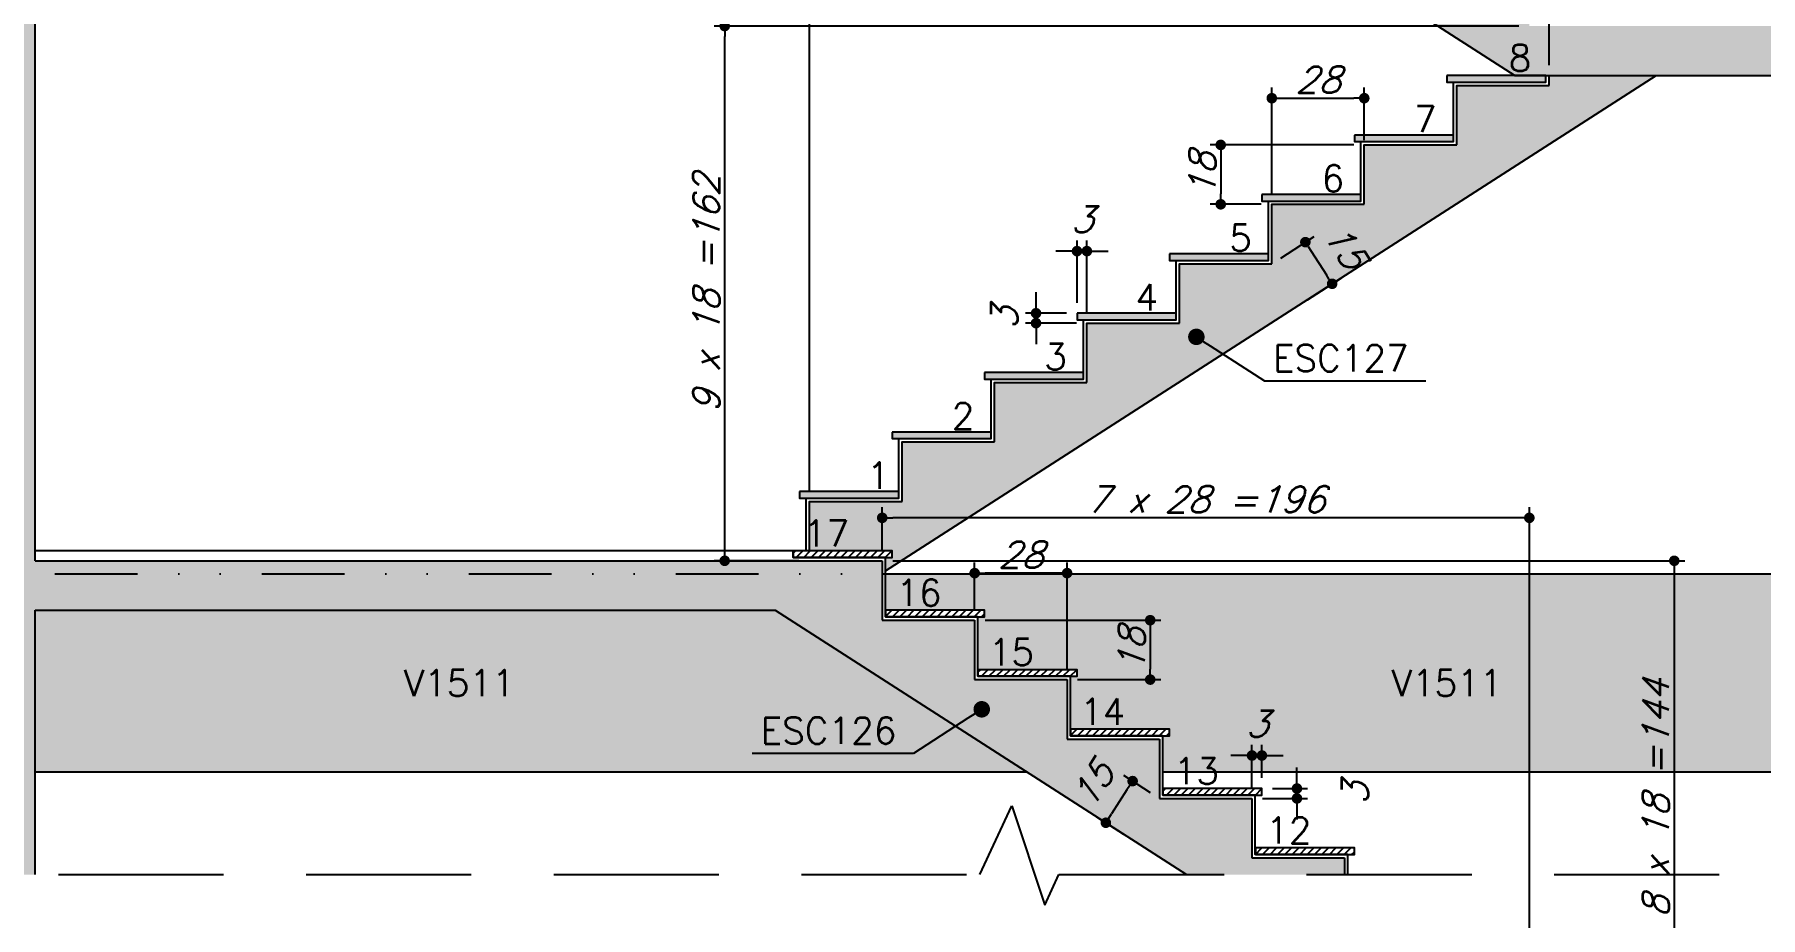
# Model space of a CAD drawing. Header units: millimetres. Extents: x -832 to 3668, y -1574 to 5296.
# Drawn here: x -410 to 112, y 4307 to 4575 of the extents above; entities that cross this region are included whole.
import ezdxf
from ezdxf import colors
from ezdxf.entities.mleader import LeaderData, LeaderLine
from ezdxf.math import Vec2, Vec3

# ---------------------------------------------------------------- set-up
doc = ezdxf.new("R2010")
doc.units = ezdxf.units.MM
doc.header["$LTSCALE"] = 50
doc.linetypes.add('DASHED', pattern=[0.75, 0.5, -0.25])
doc.linetypes.add('DIVIDE2', pattern=[0.625, 0.25, -0.125, 0, -0.125, 0, -0.125])
for name, color, linetype in [('F-AUX', 2, 'Continuous'), ('F-AUX-RED', 1, 'Continuous'), ('F-BOCEL CORTE', 2, 'Continuous'), ('F-BOCEL VISTA', 253, 'Continuous'), ('F-CORTE', 4, 'Continuous'), ('F-COTAS', 106, 'Continuous'), ('F-EIXOS-DET', 1, 'Continuous'), ('F-ESC CORTE', 4, 'Continuous'), ('F-ESC NOME', 2, 'Continuous'), ('F-ESC NUM', 2, 'Continuous'), ('F-ESC SOLIDO CORTE', 71, 'Continuous'), ('F-ESC VISTA', 2, 'Continuous'), ('F-REV_VISTA', 254, 'Continuous'), ('F-REVESTIMENTO', 1, 'Continuous'), ('F-SOLIDO', 71, 'Continuous'), ('F-TEXTO-YELLOW', 2, 'Continuous'), ('F-VISTA', 2, 'Continuous'), ('F-VISTA SÓLIDO', 254, 'Continuous'), ('F-VISTA SÓLIDO ESCADA', 253, 'Continuous')]:
    doc.layers.add(name, color=color, linetype=linetype)
doc.styles.add('5385-ARQ-PB-BAS-PLA-TER-TORRE-A-106-TXT$0$R60-75', font='romans.shx', dxfattribs={"height": 0.1125})
doc.styles.add('CP-TEXT-INCL', font='romans.shx', dxfattribs={"oblique": 20})
doc.styles.add('MCP', font='romans.shx')
doc.styles.add('ROMANS', font='romans.shx')
doc.styles.get("Standard").update_dxf_attribs({"font": 'arial.ttf'})
doc.dimstyles.new('CP-COTAS-50', dxfattribs={"dimscale": 0.64, "dimtxt": 12.5, "dimasz": 5, "dimexe": 5, "dimexo": 5, "dimgap": 2.5, "dimtad": 1, "dimdec": 1, "dimdsep": 46, "dimtxsty": 'CP-TEXT-INCL', "dimblk1": 'DOT', "dimblk2": 'DOT', "dimsah": 1, "dimcen": 9, "dimclrd": 256, "dimclre": 256, "dimclrt": 256, "dimadec": 0, "dimazin": 0, "dimtfac": 1, "dimtdec": 1, "dimtmove": 2, "dimatfit": 3, "dimldrblk": 'DOT', "dimfxl": 5, "dimtolj": 1, "dimarcsym": 0})
pattern_1 = [(0, (0, 0), (0, 6.985), [5.08, -1.905]), (90, (0, 0), (-6.985, 4e-16), [5.08, -1.905])]

# ---------------------------------------------------------------- blocks, each defined once
blk = doc.blocks.new('BOCEL_EST')
at = {"layer": 'F-BOCEL CORTE'}
h = blk.add_hatch(dxfattribs=at)
h.set_pattern_fill('ANSI31', color=2, scale=0.5)
h.paths.add_polyline_path([(13.59, -262.25), (13.59, -260.25), (-16.41, -260.25), (-16.41, -262.25)])
at = {"layer": 'F-BOCEL CORTE', "color": 2}
blk.add_lwpolyline([(-16.41, -260.25), (-16.41, -262.25), (13.59, -262.25), (13.59, -260.25), (-16.41, -260.25)], dxfattribs=at)
blk = doc.blocks.new('_DOT')
at = {"color": 0, "linetype": 'ByBlock'}
blk.add_line((-0.5, 0), (-1, 0), dxfattribs=at)
at = {"color": 0, "linetype": 'ByBlock', "const_width": 0.5}
blk.add_lwpolyline([(-0.25, 0, 1), (0.25, 0, 1)], format="xyb", close=True, dxfattribs=at)
blk = doc.blocks.new('BOCEL_VISTA_EST')
at = {"layer": 'F-BOCEL VISTA'}
h = blk.add_hatch(color=254, dxfattribs=at)
h.dxf.hatch_style = 1
h.paths.add_polyline_path([(-209.57, -462.94), (-209.57, -460.94), (-239.57, -460.94), (-239.57, -462.94)])
blk.add_lwpolyline([(-239.57, -460.94), (-239.57, -462.94), (-209.57, -462.94), (-209.57, -460.94), (-239.57, -460.94)], dxfattribs=at)
blk = doc.blocks.new('*D488')
at = {"layer": 'DEFPOINTS', "color": 0, "transparency": 16777216}
for p in [(-7.57, 4555.21), (-7.57, 4539.34), (-35.57, 4523.06)]:
    blk.add_point(p, dxfattribs=at)
at = {"layer": 'F-COTAS', "lineweight": -2, "transparency": 16777216}
for p, q in [((-35.57, 4526.26), (-35.57, 4558.41)), ((-7.57, 4542.54), (-7.57, 4558.41)), ((-32.37, 4555.21), (-10.77, 4555.21))]:
    blk.add_line(p, q, dxfattribs=at)
at = {"layer": 'F-COTAS', "lineweight": -2, "transparency": 16777216, "xscale": 3.2, "yscale": 3.2, "zscale": 3.2, "rotation": 180}
blk.add_blockref('_DOT', (-35.57, 4555.21), dxfattribs=at)
at = {"layer": 'F-COTAS', "lineweight": -2, "transparency": 16777216, "xscale": 3.2, "yscale": 3.2, "zscale": 3.2}
blk.add_blockref('_DOT', (-7.57, 4555.21), dxfattribs=at)
at = {"layer": 'F-COTAS', "transparency": 16777216, "insert": (-21.57, 4560.81), "char_height": 8, "attachment_point": 5, "style": 'CP-TEXT-INCL'}
blk.add_mtext('\\A1;28', dxfattribs=at)
blk = doc.blocks.new('*D489')
at = {"layer": 'DEFPOINTS', "color": 0, "transparency": 16777216}
for p in [(-7.57, 4541.06), (-51.04, 4523.06), (-35.57, 4523.06)]:
    blk.add_point(p, dxfattribs=at)
at = {"layer": 'F-COTAS', "lineweight": -2, "transparency": 16777216}
for p, q in [((-10.77, 4541.06), (-54.24, 4541.06)), ((-51.04, 4537.86), (-51.04, 4526.26)), ((-38.77, 4523.06), (-54.24, 4523.06))]:
    blk.add_line(p, q, dxfattribs=at)
at = {"layer": 'F-COTAS', "lineweight": -2, "transparency": 16777216, "xscale": 3.2, "yscale": 3.2, "zscale": 3.2}
for p, rotation in [((-51.04, 4541.06), 90), ((-51.04, 4523.06), 270)]:
    blk.add_blockref('_DOT', p, dxfattribs=dict(at, rotation=rotation))
at = {"layer": 'F-COTAS', "transparency": 16777216, "insert": (-56.64, 4532.06), "char_height": 8, "attachment_point": 5, "rotation": 90, "style": 'CP-TEXT-INCL'}
blk.add_mtext('\\A1;18', dxfattribs=at)
blk = doc.blocks.new('*D490')
at = {"layer": 'DEFPOINTS', "color": 0, "transparency": 16777216}
for p in [(-94.57, 4508.88), (-94.57, 4490.06), (-91.57, 4487.06)]:
    blk.add_point(p, dxfattribs=at)
at = {"layer": 'F-COTAS', "lineweight": -2, "transparency": 16777216}
for p, q in [((-94.57, 4493.26), (-94.57, 4512.08)), ((-91.57, 4490.26), (-91.57, 4512.08)), ((-97.77, 4508.88), (-100.97, 4508.88)), ((-91.57, 4508.88), (-94.57, 4508.88)), ((-88.37, 4508.88), (-85.17, 4508.88))]:
    blk.add_line(p, q, dxfattribs=at)
at = {"layer": 'F-COTAS', "lineweight": -2, "transparency": 16777216, "xscale": 3.2, "yscale": 3.2, "zscale": 3.2}
blk.add_blockref('_DOT', (-94.57, 4508.88), dxfattribs=at)
at = {"layer": 'F-COTAS', "lineweight": -2, "transparency": 16777216, "xscale": 3.2, "yscale": 3.2, "zscale": 3.2, "rotation": 180}
blk.add_blockref('_DOT', (-91.57, 4508.88), dxfattribs=at)
at = {"layer": 'F-COTAS', "transparency": 16777216, "insert": (-93.07, 4518.48), "char_height": 8, "attachment_point": 5, "style": 'CP-TEXT-INCL'}
blk.add_mtext('\\A1;3', dxfattribs=at)
blk = doc.blocks.new('*D491')
at = {"layer": 'DEFPOINTS', "color": 0, "transparency": 16777216}
for p in [(-106.98, 4490.06), (-94.57, 4490.06), (-91.57, 4487.06)]:
    blk.add_point(p, dxfattribs=at)
at = {"layer": 'F-COTAS', "lineweight": -2, "transparency": 16777216}
for p, q in [((-106.98, 4493.26), (-106.98, 4496.46)), ((-97.77, 4490.06), (-110.18, 4490.06)), ((-94.77, 4487.06), (-110.18, 4487.06)), ((-106.98, 4487.06), (-106.98, 4490.06)), ((-106.98, 4483.86), (-106.98, 4480.66))]:
    blk.add_line(p, q, dxfattribs=at)
at = {"layer": 'F-COTAS', "lineweight": -2, "transparency": 16777216, "xscale": 3.2, "yscale": 3.2, "zscale": 3.2}
for p, rotation in [((-106.98, 4490.06), 270), ((-106.98, 4487.06), 90)]:
    blk.add_blockref('_DOT', p, dxfattribs=dict(at, rotation=rotation))
at = {"layer": 'F-COTAS', "transparency": 16777216, "insert": (-116.58, 4488.56), "char_height": 8, "attachment_point": 5, "rotation": 90, "style": 'CP-TEXT-INCL'}
blk.add_mtext('\\A1;3', dxfattribs=at)
blk = doc.blocks.new('*D544')
at = {"layer": 'DEFPOINTS', "color": 0, "transparency": 16777216}
for p in [(-38.57, 4356.05), (-38.57, 4346.06), (-41.57, 4343.06)]:
    blk.add_point(p, dxfattribs=at)
at = {"layer": 'F-COTAS', "lineweight": -2, "transparency": 16777216}
for p, q in [((-44.77, 4356.05), (-47.97, 4356.05)), ((-41.57, 4346.26), (-41.57, 4359.25)), ((-41.57, 4356.05), (-38.57, 4356.05)), ((-38.57, 4349.26), (-38.57, 4359.25)), ((-35.37, 4356.05), (-32.17, 4356.05))]:
    blk.add_line(p, q, dxfattribs=at)
at = {"layer": 'F-COTAS', "lineweight": -2, "transparency": 16777216, "xscale": 3.2, "yscale": 3.2, "zscale": 3.2}
blk.add_blockref('_DOT', (-41.57, 4356.05), dxfattribs=at)
at = {"layer": 'F-COTAS', "lineweight": -2, "transparency": 16777216, "xscale": 3.2, "yscale": 3.2, "zscale": 3.2, "rotation": 180}
blk.add_blockref('_DOT', (-38.57, 4356.05), dxfattribs=at)
at = {"layer": 'F-COTAS', "transparency": 16777216, "insert": (-40.07, 4365.65), "char_height": 8, "attachment_point": 5, "style": 'CP-TEXT-INCL'}
blk.add_mtext('\\A1;3', dxfattribs=at)
blk = doc.blocks.new('*D545')
at = {"layer": 'DEFPOINTS', "color": 0, "transparency": 16777216}
for p in [(-38.57, 4346.06), (-27.96, 4346.06), (-41.57, 4343.06)]:
    blk.add_point(p, dxfattribs=at)
at = {"layer": 'F-COTAS', "lineweight": -2, "transparency": 16777216}
for p, q in [((-27.96, 4349.26), (-27.96, 4352.46)), ((-35.37, 4346.06), (-24.76, 4346.06)), ((-27.96, 4343.06), (-27.96, 4346.06)), ((-38.37, 4343.06), (-24.76, 4343.06)), ((-27.96, 4339.86), (-27.96, 4336.66))]:
    blk.add_line(p, q, dxfattribs=at)
at = {"layer": 'F-COTAS', "lineweight": -2, "transparency": 16777216, "xscale": 3.2, "yscale": 3.2, "zscale": 3.2}
for p, rotation in [((-27.96, 4346.06), 270), ((-27.96, 4343.06), 90)]:
    blk.add_blockref('_DOT', p, dxfattribs=dict(at, rotation=rotation))
at = {"layer": 'F-COTAS', "transparency": 16777216, "insert": (-10.36, 4344.56), "char_height": 8, "attachment_point": 5, "rotation": 90, "style": 'CP-TEXT-INCL'}
blk.add_mtext('\\A1;3', dxfattribs=at)
blk = doc.blocks.new('*D542')
at = {"layer": 'DEFPOINTS', "color": 0, "transparency": 16777216}
for p in [(-125.57, 4411.32), (-125.57, 4397.06), (-97.57, 4379.06)]:
    blk.add_point(p, dxfattribs=at)
at = {"layer": 'F-COTAS', "lineweight": -2, "transparency": 16777216}
for p, q in [((-125.57, 4400.26), (-125.57, 4414.52)), ((-97.57, 4382.26), (-97.57, 4414.52)), ((-100.77, 4411.32), (-122.37, 4411.32))]:
    blk.add_line(p, q, dxfattribs=at)
at = {"layer": 'F-COTAS', "lineweight": -2, "transparency": 16777216, "xscale": 3.2, "yscale": 3.2, "zscale": 3.2, "rotation": 180}
blk.add_blockref('_DOT', (-125.57, 4411.32), dxfattribs=at)
at = {"layer": 'F-COTAS', "lineweight": -2, "transparency": 16777216, "xscale": 3.2, "yscale": 3.2, "zscale": 3.2}
blk.add_blockref('_DOT', (-97.57, 4411.32), dxfattribs=at)
at = {"layer": 'F-COTAS', "transparency": 16777216, "insert": (-111.57, 4416.92), "char_height": 8, "attachment_point": 5, "style": 'CP-TEXT-INCL'}
blk.add_mtext('\\A1;28', dxfattribs=at)
blk = doc.blocks.new('*D543')
at = {"layer": 'DEFPOINTS', "color": 0, "transparency": 16777216}
for p in [(-125.57, 4397.06), (-97.57, 4379.06), (-72.4, 4379.06)]:
    blk.add_point(p, dxfattribs=at)
at = {"layer": 'F-COTAS', "lineweight": -2, "transparency": 16777216}
for p, q in [((-122.37, 4397.06), (-69.2, 4397.06)), ((-72.4, 4393.86), (-72.4, 4382.26)), ((-94.37, 4379.06), (-69.2, 4379.06))]:
    blk.add_line(p, q, dxfattribs=at)
at = {"layer": 'F-COTAS', "lineweight": -2, "transparency": 16777216, "xscale": 3.2, "yscale": 3.2, "zscale": 3.2}
for p, rotation in [((-72.4, 4397.06), 90), ((-72.4, 4379.06), 270)]:
    blk.add_blockref('_DOT', p, dxfattribs=dict(at, rotation=rotation))
at = {"layer": 'F-COTAS', "transparency": 16777216, "insert": (-78, 4388.06), "char_height": 8, "attachment_point": 5, "rotation": 90, "style": 'CP-TEXT-INCL'}
blk.add_mtext('\\A1;18', dxfattribs=at)
blk = doc.blocks.new('*D575')
at = {"layer": 'DEFPOINTS', "color": 0, "transparency": 16777216}
for p in [(-153.57, 4428.07), (-153.57, 4415.06), (42.43, 4289.06)]:
    blk.add_point(p, dxfattribs=at)
at = {"layer": 'F-COTAS', "lineweight": -2, "transparency": 16777216}
for p, q in [((-153.57, 4418.26), (-153.57, 4431.27)), ((39.23, 4428.07), (-150.37, 4428.07)), ((42.43, 4292.26), (42.43, 4431.27))]:
    blk.add_line(p, q, dxfattribs=at)
at = {"layer": 'F-COTAS', "lineweight": -2, "transparency": 16777216, "xscale": 3.2, "yscale": 3.2, "zscale": 3.2, "rotation": 180}
blk.add_blockref('_DOT', (-153.57, 4428.07), dxfattribs=at)
at = {"layer": 'F-COTAS', "lineweight": -2, "transparency": 16777216, "xscale": 3.2, "yscale": 3.2, "zscale": 3.2}
blk.add_blockref('_DOT', (42.43, 4428.07), dxfattribs=at)
at = {"layer": 'F-COTAS', "transparency": 16777216, "insert": (-55.57, 4433.67), "char_height": 8, "attachment_point": 5, "style": 'CP-TEXT-INCL'}
blk.add_mtext('\\A1;7 x 28 =196', dxfattribs=at)
blk = doc.blocks.new('*D578')
at = {"layer": 'DEFPOINTS', "color": 0, "transparency": 16777216}
for p in [(48.43, 4583.34), (48.43, 4562.06), (-175.57, 4433.06)]:
    blk.add_point(p, dxfattribs=at)
at = {"layer": 'F-COTAS', "lineweight": -2, "transparency": 16777216}
for p, q in [((-175.57, 4436.26), (-175.57, 4586.54)), ((48.43, 4565.26), (48.43, 4586.54)), ((-172.37, 4583.34), (45.23, 4583.34))]:
    blk.add_line(p, q, dxfattribs=at)
at = {"layer": 'F-COTAS', "lineweight": -2, "transparency": 16777216, "xscale": 3.2, "yscale": 3.2, "zscale": 3.2, "rotation": 180}
blk.add_blockref('_DOT', (-175.57, 4583.34), dxfattribs=at)
at = {"layer": 'F-COTAS', "lineweight": -2, "transparency": 16777216, "xscale": 3.2, "yscale": 3.2, "zscale": 3.2}
blk.add_blockref('_DOT', (48.43, 4583.34), dxfattribs=at)
at = {"layer": 'F-COTAS', "transparency": 16777216, "insert": (-63.57, 4588.94), "char_height": 8, "attachment_point": 5, "style": 'CP-TEXT-INCL'}
blk.add_mtext('\\A1;8 x 28 =224', dxfattribs=at)
blk = doc.blocks.new('*D612')
at = {"layer": 'DEFPOINTS', "color": 0, "transparency": 16777216}
for p in [(-153.57, 4415.06), (71.39, 4271.06), (86.32, 4271.06)]:
    blk.add_point(p, dxfattribs=at)
at = {"layer": 'F-COTAS', "lineweight": -2, "transparency": 16777216}
for p, q in [((-150.37, 4415.06), (89.52, 4415.06)), ((86.32, 4411.86), (86.32, 4274.26)), ((74.59, 4271.06), (89.52, 4271.06))]:
    blk.add_line(p, q, dxfattribs=at)
at = {"layer": 'F-COTAS', "lineweight": -2, "transparency": 16777216, "xscale": 3.2, "yscale": 3.2, "zscale": 3.2}
for p, rotation in [((86.32, 4415.06), 90), ((86.32, 4271.06), 270)]:
    blk.add_blockref('_DOT', p, dxfattribs=dict(at, rotation=rotation))
at = {"layer": 'F-COTAS', "transparency": 16777216, "insert": (80.72, 4343.06), "char_height": 8, "attachment_point": 5, "rotation": 90, "style": 'CP-TEXT-INCL'}
blk.add_mtext('\\A1;8 x 18 =144', dxfattribs=at)
blk = doc.blocks.new('*D613')
at = {"layer": 'DEFPOINTS', "color": 0, "transparency": 16777216}
for p in [(-201.27, 4577.06), (42.43, 4577.06), (-175.57, 4415.06)]:
    blk.add_point(p, dxfattribs=at)
at = {"layer": 'F-COTAS', "lineweight": -2, "transparency": 16777216}
for p, q in [((39.23, 4577.06), (-204.47, 4577.06)), ((-201.27, 4418.26), (-201.27, 4573.86)), ((-178.77, 4415.06), (-204.47, 4415.06))]:
    blk.add_line(p, q, dxfattribs=at)
at = {"layer": 'F-COTAS', "lineweight": -2, "transparency": 16777216, "xscale": 3.2, "yscale": 3.2, "zscale": 3.2}
for p, rotation in [((-201.27, 4577.06), 90), ((-201.27, 4415.06), 270)]:
    blk.add_blockref('_DOT', p, dxfattribs=dict(at, rotation=rotation))
at = {"layer": 'F-COTAS', "transparency": 16777216, "insert": (-206.87, 4496.06), "char_height": 8, "attachment_point": 5, "rotation": 90, "style": 'CP-TEXT-INCL'}
blk.add_mtext('\\A1;9 x 18 =162', dxfattribs=at)
blk = doc.blocks.new('*D657')
at = {"layer": 'DEFPOINTS', "color": 0, "transparency": 16777216}
for p in [(-69.57, 4343.06), (-85.83, 4335.69), (-77.67, 4330.45)]:
    blk.add_point(p, dxfattribs=at)
at = {"layer": 'F-COTAS', "lineweight": -2, "transparency": 16777216}
for p, q in [((-72.26, 4344.79), (-80.42, 4350.04)), ((-79.46, 4345.62), (-84.1, 4338.39)), ((-80.37, 4332.18), (-88.52, 4337.43))]:
    blk.add_line(p, q, dxfattribs=at)
at = {"layer": 'F-COTAS', "lineweight": -2, "transparency": 16777216, "xscale": 3.2, "yscale": 3.2, "zscale": 3.2}
for p, rotation in [((-77.72, 4348.31), 57.26229061808871), ((-85.83, 4335.69), 237.2622906180887)]:
    blk.add_blockref('_DOT', p, dxfattribs=dict(at, rotation=rotation))
at = {"layer": 'F-COTAS', "transparency": 16777216, "insert": (-89.85, 4347.19), "char_height": 8, "attachment_point": 5, "rotation": 57.2623, "style": 'CP-TEXT-INCL'}
blk.add_mtext('\\A1;15', dxfattribs=at)
blk = doc.blocks.new('*D658')
at = {"layer": 'DEFPOINTS', "color": 0, "transparency": 16777216}
for p in [(-35.57, 4505.06), (-17.29, 4498.98), (-27.45, 4492.44)]:
    blk.add_point(p, dxfattribs=at)
at = {"layer": 'F-COTAS', "lineweight": -2, "transparency": 16777216}
for p, q in [((-32.87, 4506.79), (-22.71, 4513.33)), ((-23.67, 4508.91), (-19.02, 4501.67)), ((-24.76, 4494.17), (-14.6, 4500.71))]:
    blk.add_line(p, q, dxfattribs=at)
at = {"layer": 'F-COTAS', "lineweight": -2, "transparency": 16777216, "xscale": 3.2, "yscale": 3.2, "zscale": 3.2}
for p, rotation in [((-25.4, 4511.6), 122.7352262721063), ((-17.29, 4498.98), 302.7352262721063)]:
    blk.add_blockref('_DOT', p, dxfattribs=dict(at, rotation=rotation))
at = {"layer": 'F-COTAS', "transparency": 16777216, "insert": (-13.27, 4510.48), "char_height": 8, "attachment_point": 5, "rotation": 302.7352, "style": 'CP-TEXT-INCL'}
blk.add_mtext('\\A1;15', dxfattribs=at)

msp = doc.modelspace()

# ---------------------------------------------------------------- hatches: boundary and pattern name
h = msp.add_hatch()
h.set_pattern_fill('ANGLE', color=256)
h.set_pattern_definition(pattern_1)
h.paths.add_polyline_path([(14.53, 4561.56), (31.48, 4561.56), (31.48, 4573.56), (14.53, 4573.56)], flags=9)
h = msp.add_hatch()
h.set_pattern_fill('ANGLE', color=256)
h.set_pattern_definition(pattern_1)
h.paths.add_polyline_path([(-1.57, 4543.56), (15.38, 4543.56), (15.38, 4555.56), (-1.57, 4555.56)], flags=9)
h = msp.add_hatch()
h.set_pattern_fill('ANGLE', color=256)
h.set_pattern_definition(pattern_1)
h.paths.add_polyline_path([(-29.57, 4525.56), (-12.62, 4525.56), (-12.62, 4537.56), (-29.57, 4537.56)], flags=9)
h = msp.add_hatch()
h.set_pattern_fill('ANGLE', color=256)
h.set_pattern_definition(pattern_1)
h.paths.add_polyline_path([(-57.57, 4507.56), (-40.62, 4507.56), (-40.62, 4519.56), (-57.57, 4519.56)], flags=9)
h = msp.add_hatch()
h.set_pattern_fill('ANGLE', color=256)
h.set_pattern_definition(pattern_1)
h.paths.add_polyline_path([(-85.95, 4489.56), (-68.62, 4489.56), (-68.62, 4501.56), (-85.95, 4501.56)], flags=9)
h = msp.add_hatch()
h.set_pattern_fill('ANGLE', color=256)
h.set_pattern_definition(pattern_1)
h.paths.add_polyline_path([(-23.56, 4475.86), (30.96, 4475.86), (30.96, 4490.86), (-23.56, 4490.86)], flags=9)
h = msp.add_hatch()
h.set_pattern_fill('ANGLE', color=256)
h.set_pattern_definition(pattern_1)
h.paths.add_polyline_path([(-113.57, 4471.56), (-96.62, 4471.56), (-96.62, 4483.56), (-113.57, 4483.56)], flags=9)
h = msp.add_hatch()
h.set_pattern_fill('ANGLE', color=256)
h.set_pattern_definition(pattern_1)
h.paths.add_polyline_path([(-141.57, 4453.56), (-124.62, 4453.56), (-124.62, 4465.56), (-141.57, 4465.56)], flags=9)
h = msp.add_hatch()
h.set_pattern_fill('ANGLE', color=256)
h.set_pattern_definition(pattern_1)
h.paths.add_polyline_path([(-167.28, 4435.56), (-152.62, 4435.56), (-152.62, 4447.56), (-167.28, 4447.56)], flags=9)
h = msp.add_hatch()
h.set_pattern_fill('ANGLE', color=256)
h.set_pattern_definition(pattern_1)
h.paths.add_polyline_path([(-209.04, 4417.56), (-193.24, 4417.56), (-193.24, 4429.56), (-209.04, 4429.56)], flags=9)
h = msp.add_hatch()
h.set_pattern_fill('ANGLE', color=256)
h.set_pattern_definition(pattern_1)
h.paths.add_polyline_path([(-137.18, 4399.94), (-121.37, 4399.94), (-121.37, 4411.94), (-137.18, 4411.94)], flags=9)
h = msp.add_hatch()
h.set_pattern_fill('ANGLE', color=256)
h.set_pattern_definition(pattern_1)
h.paths.add_polyline_path([(-109.18, 4381.94), (-93.37, 4381.94), (-93.37, 4393.94), (-109.18, 4393.94)], flags=9)
h = msp.add_hatch()
h.set_pattern_fill('ANGLE', color=256)
h.set_pattern_definition(pattern_1)
h.paths.add_polyline_path([(-300.09, 4372.01), (-262.57, 4372.01), (-262.57, 4384.01), (-300.09, 4384.01)], flags=9)
h = msp.add_hatch()
h.set_pattern_fill('ANGLE', color=256)
h.set_pattern_definition(pattern_1)
h.paths.add_polyline_path([(38.14, 4372.01), (75.66, 4372.01), (75.66, 4384.01), (38.14, 4384.01)], flags=9)
h = msp.add_hatch()
h.set_pattern_fill('ANGLE', color=256)
h.set_pattern_definition(pattern_1)
h.paths.add_polyline_path([(-81.56, 4363.94), (-65.37, 4363.94), (-65.37, 4375.94), (-81.56, 4375.94)], flags=9)
h = msp.add_hatch()
h.set_pattern_fill('ANGLE', color=256)
h.set_pattern_definition(pattern_1)
h.paths.add_polyline_path([(-53.18, 4345.94), (-37.37, 4345.94), (-37.37, 4357.94), (-53.18, 4357.94)], flags=9)
h = msp.add_hatch()
h.set_pattern_fill('ANGLE', color=256)
h.set_pattern_definition(pattern_1)
h.paths.add_polyline_path([(-25.18, 4327.94), (-9.37, 4327.94), (-9.37, 4339.94), (-25.18, 4339.94)], flags=9)
at = {"layer": 'F-ESC SOLIDO CORTE'}
h = msp.add_hatch(color=256, dxfattribs=at)
h.dxf.hatch_style = 1
h.paths.add_polyline_path([(-153.57, 4721.06), (-410.07, 4721.06), (-410.07, 4706.06), (-185.95, 4706.06), (38.03, 4562.06), (166.93, 4562.06), (166.93, 4577.06), (42.43, 4577.06), (42.43, 4595.06), (14.43, 4595.06), (14.43, 4613.06), (-13.57, 4613.06), (-13.57, 4631.06), (-41.57, 4631.06), (-41.57, 4649.06), (-69.57, 4649.06), (-69.57, 4667.06), (-97.57, 4667.06), (-97.57, 4685.06), (-125.57, 4685.06), (-125.57, 4703.06), (-153.57, 4703.06)])
h = msp.add_hatch(color=256, dxfattribs=at)
h.dxf.hatch_style = 1
h.paths.add_polyline_path([(-153.57, 4415.06), (-410.07, 4415.06), (-410.07, 4400.06), (-185.95, 4400.06), (-61.4, 4319.99), (-13.57, 4319.99), (-13.57, 4325.06), (-41.57, 4325.06), (-41.57, 4343.06), (-69.57, 4343.06), (-69.57, 4361.06), (-97.57, 4361.06), (-97.57, 4379.06), (-125.57, 4379.06), (-125.57, 4397.06), (-153.57, 4397.06)])
at = {"layer": 'F-SOLIDO'}
h = msp.add_hatch(color=256, dxfattribs=at)
h.dxf.hatch_style = 1
h.paths.add_polyline_path([(-410.07, 5143.06), (-429.07, 5143.06), (-429.07, 4319.99), (-410.07, 4319.99)])
at = {"layer": 'F-VISTA SÓLIDO'}
h = msp.add_hatch(color=256, dxfattribs=at)
h.dxf.hatch_style = 1
h.paths.add_polyline_path([(-429.07, 4411.06), (-478.03, 4411.06), (-478.03, 4351.06), (-429.07, 4351.06)])
h.paths.add_polyline_path([(-185.95, 4400.06), (-410.07, 4400.06), (-410.07, 4351.06), (-109.73, 4351.06)])
h.paths.add_polyline_path([(166.93, 4411.06), (-152.57, 4411.06), (-152.57, 4400.06), (-122.57, 4400.06), (-122.57, 4398.06), (-124.57, 4398.06), (-124.57, 4382.06), (-94.57, 4382.06), (-94.57, 4380.06), (-96.57, 4380.06), (-96.57, 4364.06), (-66.57, 4364.06), (-66.57, 4362.06), (-68.57, 4362.06), (-68.57, 4351.06), (166.93, 4351.06)])
h.paths.add_polyline_path([(248.16, 4399.06), (185.93, 4399.06), (185.93, 4351.06), (248.16, 4351.06)])
at = {"layer": 'F-VISTA SÓLIDO ESCADA'}
h = msp.add_hatch(color=256, dxfattribs=at)
h.dxf.hatch_style = 1
h.paths.add_polyline_path([(80.84, 4562.06), (48.43, 4562.06), (48.43, 4559.06), (20.43, 4559.06), (20.43, 4541.06), (-7.57, 4541.06), (-7.57, 4523.06), (-35.57, 4523.06), (-35.57, 4505.06), (-63.57, 4505.06), (-63.57, 4487.06), (-91.57, 4487.06), (-91.57, 4469.06), (-119.57, 4469.06), (-119.57, 4451.06), (-147.57, 4451.06), (-147.57, 4433.06), (-175.57, 4433.06), (-175.57, 4418.06), (-150.57, 4418.06), (-150.57, 4416.06), (-152.57, 4416.06), (-152.57, 4412.02)])

# ---------------------------------------------------------------- linework, layer by layer
at = {"layer": 'F-AUX', "color": 1, "linetype": 'DASHED', "ltscale": 2}
msp.add_lwpolyline([(-478.03, 4319.99), (-124.04, 4319.99), (-114.34, 4340.77), (-104.34, 4310.77), (-100.04, 4319.99), (248.16, 4319.99)], dxfattribs=at)
at = {"layer": 'F-CORTE'}
for p, q in [((-410.07, 4415.06), (-410.07, 4706.06)), ((-410.07, 4319.99), (-410.07, 4400.06))]:
    msp.add_line(p, q, dxfattribs=at)
at = {"layer": 'F-EIXOS-DET', "color": 252, "linetype": 'DIVIDE2', "ltscale": 2}
msp.add_lwpolyline([(-466.84, 4411.06), (248.16, 4411.06)], dxfattribs=at)
at = {"layer": 'F-ESC CORTE'}
for p, q in [((-153.57, 4415.06), (-153.57, 4397.06)), ((-125.57, 4397.06), (-125.57, 4379.06)), ((-97.57, 4379.06), (-97.57, 4361.06)), ((-69.57, 4361.06), (-69.57, 4343.06)), ((-41.57, 4343.06), (-41.57, 4325.06)), ((-13.57, 4325.06), (-13.57, 4319.99))]:
    msp.add_line(p, q, dxfattribs=at)
for points in [[(-410.07, 4706.06), (-185.95, 4706.06), (38.03, 4562.06), (166.93, 4562.06)], [(-410.07, 4415.06), (-153.57, 4415.06)], [(-410.07, 4400.06), (-185.95, 4400.06), (-61.4, 4319.99)], [(-153.57, 4397.06), (-125.57, 4397.06)], [(-125.57, 4379.06), (-97.57, 4379.06)], [(-97.57, 4361.06), (-69.57, 4361.06)], [(-69.57, 4343.06), (-41.57, 4343.06)], [(-41.57, 4325.06), (-13.57, 4325.06)]]:
    msp.add_lwpolyline(points, dxfattribs=at)
at = {"layer": 'F-ESC VISTA'}
for points in [[(-152.57, 4412.02), (80.84, 4562.06)], [(20.43, 4541.06), (20.43, 4559.06), (48.43, 4559.06)], [(48.43, 4559.06), (48.43, 4562.06)], [(-7.57, 4523.06), (-7.57, 4541.06), (20.43, 4541.06)], [(-35.57, 4505.06), (-35.57, 4523.06), (-7.57, 4523.06)], [(-63.57, 4487.06), (-63.57, 4505.06), (-35.57, 4505.06)], [(-91.57, 4469.06), (-91.57, 4487.06), (-63.57, 4487.06)], [(-119.57, 4451.06), (-119.57, 4469.06), (-91.57, 4469.06)], [(-147.57, 4433.06), (-147.57, 4451.06), (-119.57, 4451.06)], [(-175.57, 4418.06), (-175.57, 4418.06), (-175.57, 4433.06), (-147.57, 4433.06)]]:
    msp.add_lwpolyline(points, dxfattribs=at)
at = {"layer": 'F-REV_VISTA'}
for points in [[(19.43, 4542.06), (19.43, 4560.06), (47.43, 4560.06)], [(47.43, 4560.06), (47.43, 4562.06)], [(-8.57, 4524.06), (-8.57, 4542.06), (19.43, 4542.06)], [(-36.57, 4506.06), (-36.57, 4524.06), (-8.57, 4524.06)], [(-64.57, 4488.06), (-64.57, 4506.06), (-36.57, 4506.06)], [(-92.57, 4470.06), (-92.57, 4488.06), (-64.57, 4488.06)], [(-120.57, 4452.06), (-120.57, 4470.06), (-92.57, 4470.06)], [(-148.57, 4434.06), (-148.57, 4452.06), (-120.57, 4452.06)], [(-176.57, 4418.06), (-176.57, 4434.06), (-148.57, 4434.06)]]:
    msp.add_lwpolyline(points, dxfattribs=at)
at = {"layer": 'F-REVESTIMENTO'}
for points in [[(-152.57, 4416.06), (-180.57, 4416.06), (-180.57, 4418.06), (-410.07, 4418.06)], [(-12.57, 4319.99), (-12.57, 4326.06), (-40.57, 4326.06), (-40.57, 4344.06), (-68.57, 4344.06), (-68.57, 4362.06), (-96.57, 4362.06), (-96.57, 4380.06), (-124.57, 4380.06), (-124.57, 4398.06), (-152.57, 4398.06), (-152.57, 4416.06)]]:
    msp.add_lwpolyline(points, dxfattribs=at)
at = {"layer": 'F-VISTA'}
for p, q in [((-109.73, 4351.06), (-410.07, 4351.06)), ((166.93, 4351.06), (-68.57, 4351.06))]:
    msp.add_line(p, q, dxfattribs=at)
msp.add_lwpolyline([(-152.57, 4411.06), (166.93, 4411.06)], dxfattribs=at)

# ---------------------------------------------------------------- block references
at = {"layer": 'F-BOCEL CORTE'}
for p in [(-164.15, 4678.31), (-136.15, 4660.31), (-108.15, 4642.31), (-80.15, 4624.31), (-52.15, 4606.31), (-24.15, 4588.31)]:
    msp.add_blockref('BOCEL_EST', p, dxfattribs=at)
at = {"layer": 'F-BOCEL VISTA'}
for p in [(257, 5023), (229, 5005), (201, 4987), (173, 4969), (145, 4951), (117, 4933), (89, 4915), (61, 4897)]:
    msp.add_blockref('BOCEL_VISTA_EST', p, dxfattribs=at)

# ---------------------------------------------------------------- texts
at = {"layer": 'F-ESC NOME', "style": 'ROMANS'}
for s, p in [('ESC127', (-35.25, 4472.45)), ('ESC126', (-190.4, 4359.61))]:
    msp.add_text(s, height=8, dxfattribs=at).set_placement(p)
at = {"layer": 'F-ESC NUM', "style": '5385-ARQ-PB-BAS-PLA-TER-TORRE-A-106-TXT$0$R60-75'}
for s, p in [('8', (36.19, 4563.41)), ('7', (7.51, 4544.9)), ('6', (-20.49, 4526.9)), ('5', (-48.49, 4508.9)), ('4', (-76.87, 4490.9)), ('3', (-104.49, 4472.9)), ('2', (-132.49, 4454.9)), ('1', (-158.2, 4436.9)), ('17', (-177.31, 4419.37)), ('16', (-149.29, 4401.37)), ('15', (-121.29, 4383.37)), ('14', (-93.67, 4365.37)), ('13', (-65.29, 4347.37)), ('12', (-37.29, 4329.37))]:
    msp.add_text(s, height=8, dxfattribs=at).set_placement(p)
at = {"layer": 'F-TEXTO-YELLOW', "style": 'MCP'}
for p in [(-298.47, 4374.01), (0.69, 4374.01)]:
    msp.add_text('V1511', height=8, dxfattribs=at).set_placement(p)

# ---------------------------------------------------------------- dimensions: what is measured, and where the dimension line sits
at = {"layer": 'F-COTAS'}
for base, p1, p2, text, picture, middle in [((48.43, 4583.34), (-175.57, 4433.06), (48.43, 4562.06), '8 x 28 =<>', '*D578', (-63.57, 4588.94)), ((-153.57, 4428.07), (42.43, 4289.06), (-153.57, 4415.06), '7 x 28 =<>', '*D575', (-55.57, 4433.67))]:
    dim = msp.add_linear_dim(base=base, p1=p1, p2=p2, text=text, dimstyle='CP-COTAS-50', dxfattribs=at)
    dim.commit()
    dim.dimension.update_dxf_attribs({"geometry": picture, "text_midpoint": middle})
for base, p1, p2, text, picture, middle in [((-201.27, 4577.06), (-175.57, 4415.06), (42.43, 4577.06), '9 x 18 =<>', '*D613', (-206.87, 4496.06)), ((86.32, 4271.06), (-153.57, 4415.06), (71.39, 4271.06), '8 x 18 =<>', '*D612', (80.72, 4343.06))]:
    dim = msp.add_linear_dim(base=base, p1=p1, p2=p2, angle=90, text=text, dimstyle='CP-COTAS-50', dxfattribs=at)
    dim.commit()
    dim.dimension.update_dxf_attribs({"geometry": picture, "text_midpoint": middle})
for base, p1, p2, picture, middle in [((-7.57, 4555.21), (-35.57, 4523.06), (-7.57, 4539.34), '*D488', (-21.57, 4560.81)), ((-94.57, 4508.88), (-91.57, 4487.06), (-94.57, 4490.06), '*D490', (-93.07, 4518.48)), ((-125.57, 4411.32), (-97.57, 4379.06), (-125.57, 4397.06), '*D542', (-111.57, 4416.92)), ((-38.57, 4356.05), (-41.57, 4343.06), (-38.57, 4346.06), '*D544', (-40.07, 4365.65))]:
    dim = msp.add_linear_dim(base=base, p1=p1, p2=p2, dimstyle='CP-COTAS-50', dxfattribs=at)
    dim.commit()
    dim.dimension.update_dxf_attribs({"geometry": picture, "text_midpoint": middle})
for base, p1, p2, picture, middle in [((-51.04, 4523.06), (-7.57, 4541.06), (-35.57, 4523.06), '*D489', (-56.64, 4532.06)), ((-106.98, 4490.06), (-91.57, 4487.06), (-94.57, 4490.06), '*D491', (-116.58, 4488.56)), ((-72.4, 4379.06), (-125.57, 4397.06), (-97.57, 4379.06), '*D543', (-78, 4388.06)), ((-27.96, 4346.06), (-41.57, 4343.06), (-38.57, 4346.06), '*D545', (-10.36, 4344.56))]:
    dim = msp.add_linear_dim(base=base, p1=p1, p2=p2, angle=90, dimstyle='CP-COTAS-50', dxfattribs=at)
    dim.commit()
    dim.dimension.update_dxf_attribs({"geometry": picture, "text_midpoint": middle})
for p1, p2, distance, picture, middle in [((-35.57, 4505.06), (-27.45, 4492.44), 12.09, '*D658', (-13.27, 4510.48)), ((-69.57, 4343.06), (-77.67, 4330.45), -9.7, '*D657', (-89.85, 4347.19))]:
    dim = msp.add_aligned_dim(p1=p1, p2=p2, distance=distance, dimstyle='CP-COTAS-50', dxfattribs=at)
    dim.commit()
    dim.dimension.update_dxf_attribs({"geometry": picture, "text_midpoint": middle})

# ---------------------------------------------------------------- leaders
at = {"layer": 'F-AUX-RED'}
ml = msp.add_multileader_mtext('Standard', dxfattribs=at)
ml.set_content('', color=256)
ml.set_leader_properties()
ml.set_arrow_properties(name='DOT')
ml.build(insert=Vec2(0, 0))
ml.multileader.update_dxf_attribs({"text_right_attachment_type": 6, "dogleg_length": 0.36, "arrow_head_size": 5})
ctx = ml.context
ctx.base_point, ctx.char_height, ctx.arrow_head_size, ctx.landing_gap_size, ctx.plane_origin = Vec3(11.07, 4469.54), 0.18, 5, 0.09, Vec3(-58.42, 4487.54)
ctx.right_attachment = 6
notes = []
notes.append((ctx, [(0, (1, 1, 0), (-37.77, 4469.54), (1, 0), 48.84, [(0, [(-58.42, 4482.9)], 0, [])])]))
ctx.mtext.insert, ctx.mtext.flow_direction = Vec3(11.16, 4469.63), 5
ml = msp.add_multileader_mtext('Standard', dxfattribs=at)
ml.set_content('', color=256)
ml.set_leader_properties()
ml.set_arrow_properties(name='DOT')
ml.build(insert=Vec2(0, 0))
ml.multileader.update_dxf_attribs({"text_right_attachment_type": 6, "dogleg_length": 0.36, "arrow_head_size": 5})
ctx = ml.context
ctx.base_point, ctx.char_height, ctx.arrow_head_size, ctx.landing_gap_size, ctx.plane_origin = Vec3(-193.08, 4356.79), 0.18, 5, 0.09, Vec3(-179.42, 4374.7)
ctx.right_attachment, ctx.text_align_type = 6, 2
notes.append((ctx, [(0, (1, 1, 0), (-144.06, 4356.7), (-1, 0), 48.84, [(0, [(-123.42, 4370.06)], 0, [])])]))
ctx.mtext.insert, ctx.mtext.alignment, ctx.mtext.flow_direction = Vec3(-192.99, 4356.88), 3, 5
for ctx, leaders in notes:
    for number, flags, end, landing, length, lines in leaders:
        leader = LeaderData()
        leader.index, (leader.has_last_leader_line, leader.has_dogleg_vector, leader.attachment_direction) = number, flags
        leader.last_leader_point, leader.dogleg_vector, leader.dogleg_length = Vec3(end), Vec3(landing), length
        for number, points, colour, breaks in lines:
            line = LeaderLine()
            line.index, line.vertices, line.color, line.breaks = number, Vec3.list(points), colors.encode_raw_color(colour), breaks
            leader.lines.append(line)
        ctx.leaders.append(leader)

doc.saveas('drawing.dxf')
